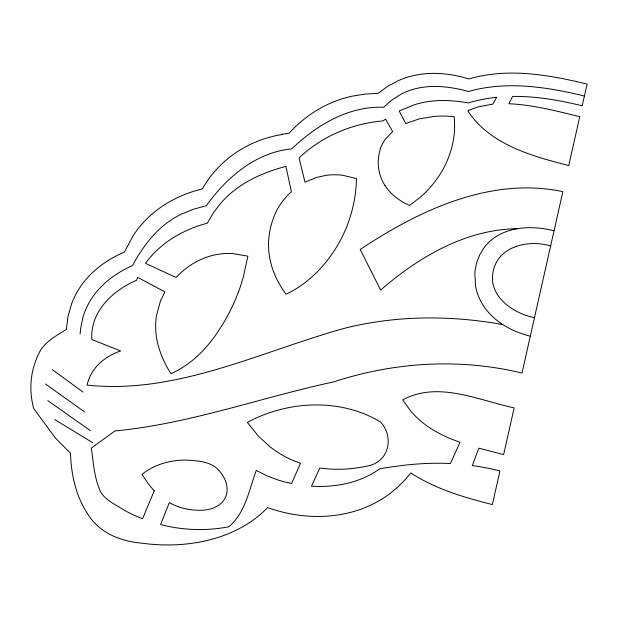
<?xml version="1.0" encoding="UTF-8"?>
<svg xmlns="http://www.w3.org/2000/svg" width="618" height="618" viewBox="0 0 618 618"><rect width="100%" height="100%" fill="white"/><g stroke="black" fill="none" stroke-linecap="round" stroke-linejoin="round"><path stroke-width="0.93" d="M80.108 334.044L80.618 328.591L82.75 318.069A82.495 76.277 20.8 0 1 88.753 303.353C98.231 285.995 114.693 273.511 132.484 265.531C141.143 249.772 151.68 234.608 166.08 223.577A97.041 89.718 20.8 0 1 181.283 214.176L193.032 209.355L206.288 205.74C226.628 177.381 255.736 152.407 291.758 148.838C316.509 125.284 348.313 105.979 383.623 107.269L391.766 100.077L400.603 94.43A68.042 62.912 20.8 0 1 415.157 88.799C432.724 84.349 451.21 86.736 468.444 91.495C506.474 80.68 546.729 86.852 584.404 96.022M472.322 465.578L478.795 448.166L503.624 454.601L514.153 407.872C478.232 400.255 438.154 380.734 402.673 399.869L410.87 411.202A83.214 76.933 20.8 0 0 420.286 420.665C431.812 430.591 445.74 437.243 460.001 442.287L450.452 463.546C426.775 462.326 403.075 464.767 379.761 468.768C360.217 482.959 335.226 487.594 311.48 486.211L319.838 467.95C335.868 470.344 352.291 469.34 368.096 465.887C389.147 461.576 394.346 436.957 380.464 421.916C340.232 397.868 287.957 400.549 247.385 422.341L258.108 435.891L270.638 447.316A95.566 88.359 20.8 0 0 292.507 460.201L300.533 463.299L291.534 483.539M154.276 490.707L142.573 518.765A141.313 130.645 20.8 0 1 123.561 509.842C114.732 503.902 102.974 499.468 99.197 488.683C94.199 475.729 93.14 461.723 91.356 448.073L114.917 430.947C189.811 423.871 260.889 397.467 334.091 381.8C394.361 361.97 460.194 357.946 521.986 373.102L562.867 191.642C490.823 176.354 418.741 210.437 360.209 249.456L380.618 290.051C418.726 257.057 465.586 229.394 517.336 228.699C529.541 226.667 542.094 227.826 554.052 230.761M142.078 474.354C150.151 467.617 160.162 463.577 170.398 461.507A76.439 70.668 20.8 0 1 184.952 460.047C196.13 460.649 209.278 461.059 217.775 469.147C223.793 475.443 228.397 484.172 226.821 493.11A21.53 19.907 20.8 0 1 222.804 501.607C213.156 512.168 197.188 511.202 184.357 508.544A53.372 49.347 20.8 0 1 171.356 503.693L169.332 502.596L160.58 524.558A146.536 135.481 20.8 0 0 228.807 526.76C245.354 512.979 249.193 489.695 256.254 470.414L266.451 475.559L277.482 479.777A122.434 113.194 20.8 0 0 291.534 483.531M202.719 188.807C185.184 193.017 168.382 200.719 154.361 212.144A117.605 108.729 20.8 0 0 133.318 235.435L124.434 252.074C106.736 259.614 90.475 271.456 79.807 287.664A94.253 87.138 20.8 0 0 71.487 304.172L68.026 316.377L66.358 329.502C54.94 336.478 42.279 343.16 37.528 356.493C34.569 362.951 32.607 369.85 31.611 376.88A88.76 82.063 20.8 0 0 33.751 408.629L55.442 438.069L70.491 453.249C71.178 474.979 76.099 497.258 88.644 515.358C100.116 533.172 120.935 541.383 141.329 543.114A180.047 166.466 20.8 0 0 170.707 544.929C205.887 544.365 242.642 533.535 267.579 507.61C298.795 518.672 334.145 520.117 365.161 507.556A118.432 109.494 20.8 0 0 389.966 493.535L397.413 487.417L404.381 480.565L410.823 472.994C435.505 489 464.064 497.505 492.368 504.582L499.954 470.893A248.436 229.687 20.8 0 0 472.322 465.57M517.336 228.699C507.517 230.359 497.923 234.253 490.383 240.85A50.128 46.342 20.8 0 0 483.338 248.699L479.722 254.855L477.034 261.731A61.947 57.273 20.8 0 0 474.848 273.844L475.574 286.258A55.659 51.456 20.8 0 0 481.128 301.885C491.186 320.186 510.491 331.372 530.306 336.161M282.071 134.284L289.108 133.272C300.24 121.004 313.712 110.807 328.815 103.924A118.741 109.78 20.8 0 1 352.368 96.13L364.991 94.083L378.154 93.303L387.61 86.389L397.714 80.943A85.516 79.058 20.8 0 1 413.967 75.512C432.129 71.464 451.179 73.449 468.807 78.965C507.594 67.524 548.691 74.732 587.1 84.071L582.202 105.802C559.421 100.201 536.076 96.145 512.546 96.416L508.931 103.747C533.01 104.821 556.439 111.016 579.754 116.663L568.738 165.562C531.766 156.045 489.981 144.705 467.787 110.831A71.302 65.917 20.8 0 1 479.846 106.481L492.731 104.187L496.687 97.32A152.453 140.95 20.8 0 0 468.328 102.92C454.763 100.525 440.788 99.537 427.131 101.746A90.923 84.056 20.8 0 0 414.917 104.589L399.189 111.001L405.732 123.523L419.529 118.795L434.794 116.369A100.973 93.357 20.8 0 1 454.16 116.647A99.459 91.951 20.8 0 1 453.828 137.242C451.457 154.492 443.848 170.8 432.863 184.249A120.842 111.727 20.8 0 1 419.522 197.86L409.533 205.423C399.738 201.167 390.808 194.485 384.96 185.446M502.758 324.574C467.919 318.293 432.26 316.231 396.98 319.429A346.428 320.286 20.8 0 0 347.246 327.579C262.086 350.622 177.644 394.887 87.076 385.084L87.872 382.079A48.853 45.168 20.8 0 1 92.994 371.155C99.436 361.383 109.703 354.709 120.634 350.924L91.85 339.568C89.934 311.789 112.839 290.313 136.547 280.294C136.902 279.313 137.289 278.339 137.69 277.374L164.96 291.928L160.525 300.727L156.547 315.265A79.351 73.364 20.8 0 0 155.728 329.865C156.532 345.547 162.604 360.503 170.923 373.651C200.139 360.842 219.637 333.11 232.971 305.153A224.079 207.169 20.8 0 0 243.453 276.493L247.88 256.153L232.7 253.573A64.643 59.768 20.8 0 0 218.069 254.292C201.916 256.849 187.177 265.601 176.084 277.467L145.531 263.353C156.238 248.359 171.603 237.142 188.351 229.741A128.073 118.409 20.8 0 1 207.285 223.191L213.218 213.11L220.155 203.917A109.456 101.197 20.8 0 1 232.561 191.765C247.988 179.166 266.767 171.441 285.879 166.389L291.418 191.68A80.495 74.423 20.8 0 0 276.663 210.499C271.758 220.595 268.861 231.688 268.552 242.928A83.144 76.871 20.8 0 0 269.911 258.934C272.445 271.773 278.293 283.793 286.088 294.253C306.35 284.666 322.874 268.39 334.917 249.664A162.835 150.553 20.8 0 0 347.293 225.23C353.009 210.344 356.169 194.508 356.478 178.571L342.758 175.288A60.286 55.736 20.8 0 0 326.188 175.334L316.748 177.366L304.983 182.179L299.042 157.961C321.708 136.315 351.905 123.561 383.021 120.889C383.871 120.278 384.728 119.683 385.593 119.096L392.662 131.588L385.524 139.035A42.912 39.676 20.8 0 0 380.634 147.826C377.922 156.238 377.389 165.408 379.776 173.967A44.426 41.074 20.8 0 0 384.96 185.446M550.623 245.972C529.24 239.398 498.587 245.771 493.311 270.823C487.386 295.783 512.955 313.504 534.47 317.683M54.693 419.529L92.584 442.642M47.864 400.642L90.367 430.622M45.462 383.987L84.705 412.021M52.383 369.641L83.036 392.113M154.222 490.754A89.347 82.611 20.8 0 1 142.148 474.323M202.542 188.714A120.402 111.317 20.8 0 1 282.109 134.461"/></g></svg>
